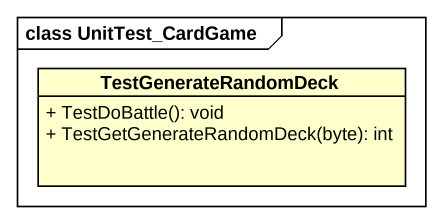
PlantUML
@startuml
mainframe class UnitTest_CardGame
hide circle
hide empty members
skinparam classAttributeIconSize 0
class TestGenerateRandomDeck {
  + TestDoBattle(): void
  + TestGetGenerateRandomDeck(byte): int
}
@enduml
